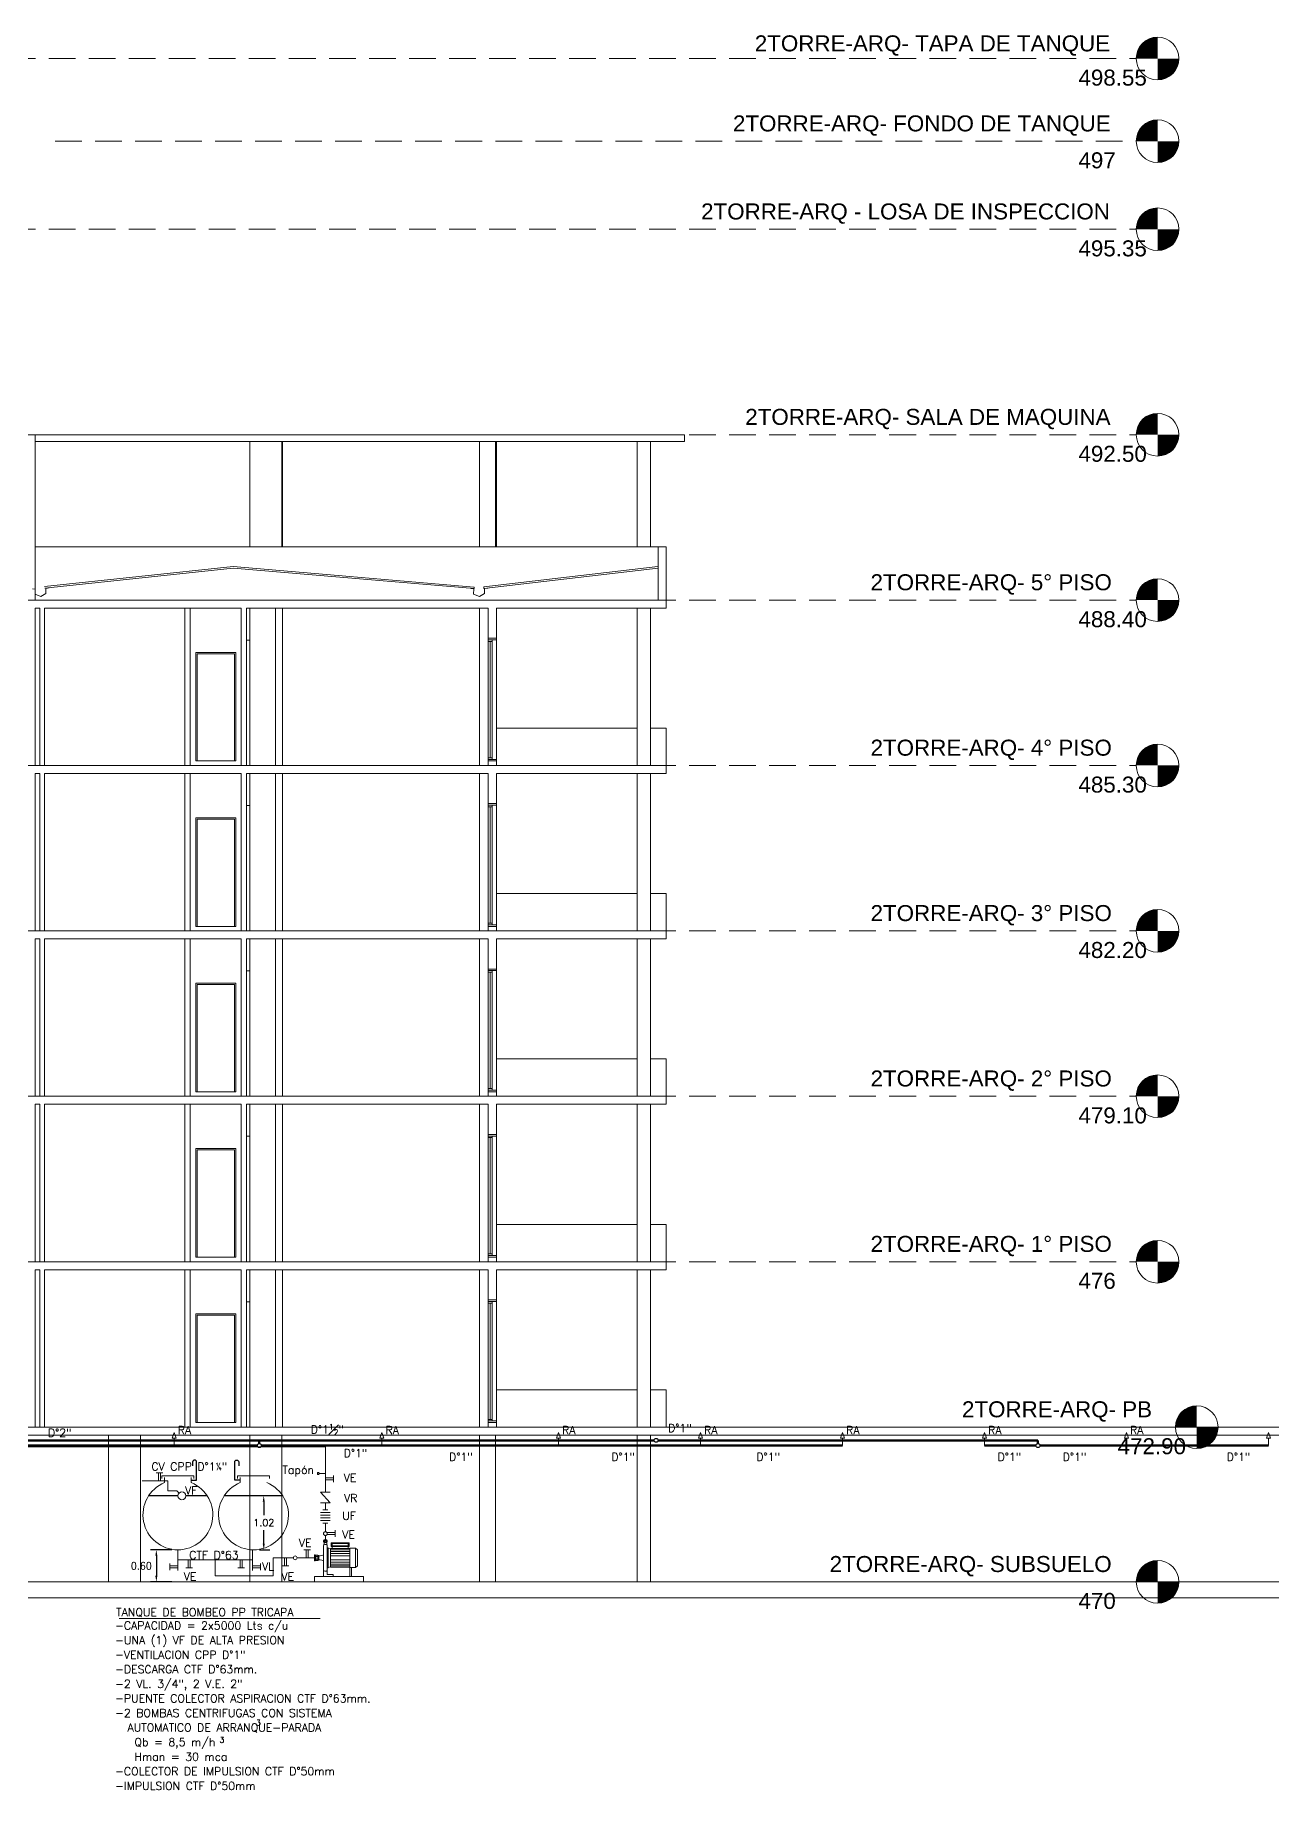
# Model space of a CAD drawing. Header units: millimetres. Extents: x 917 to 1168, y -421 to -23.
# Drawn here: x 1022.75 to 1045.93, y -56.55 to -23.66 of the extents above; entities that cross this region are included whole.
import ezdxf
from ezdxf.enums import TextEntityAlignment as Align

# ---------------------------------------------------------------- set-up
doc = ezdxf.new("R2010")
doc.units = ezdxf.units.MM
doc.header["$LTSCALE"] = 0.1
for name, pattern in [('ACAD_ISO02W100', [15, 12, -3]), ('CENTER', [2.25, 1, -0.1, 0.05, -0.1, 1]), ('CONTINUA', [0]), ('HIDDEN', [0.375, 0.25, -0.125])]:
    doc.linetypes.add(name, pattern=pattern)
doc.layers.get('0').update_dxf_attribs({"lineweight": 5})
for name, color, linetype, lineweight in [('00 - Est - Corte', 7, 'Continuous', 20), ('00-Agua Fria', 5, 'ACAD_ISO02W100', 20), ('00-Texto AF', 7, 'Continuous', 18), ('00_Incendio_Cañeria', 1, 'Continuous', 30), ('00_Incendio_Montantes', 1, 'Continuous', 30), ('00_Incendio_Textos', 7, 'Continuous', 13), ('Agua Fria Directa - Texto', 7, 'Continuous', 18), ('Cotas', 7, 'Continuous', 13), ('Incendio - Texto', 11, 'Continuous', 18), ('Tanque Agua', 160, 'Continuous', 25), ('Tanque Agua - Texto', 7, 'Continuous', 18), ('Texto Diámetros', 7, 'Continuous', 25), ('Ventilaciones - Agua', 70, 'Continuous', 30)]:
    doc.layers.add(name, color=color, linetype=linetype, lineweight=lineweight)
doc.styles.add('Arial', font='arial.ttf', dxfattribs={"height": 0.245883})
doc.styles.add('Cotas2', font='romans.shx')
doc.styles.add('Romans', font='romans.shx')
doc.styles.get("Standard").update_dxf_attribs({"font": 'arial.ttf'})
doc.dimstyles.new('Cotas--1-75', dxfattribs={"dimscale": 0.075, "dimtxt": 1.75, "dimasz": 1.5, "dimexe": 2, "dimexo": 5, "dimgap": 0.5, "dimtad": 0, "dimtih": 1, "dimtoh": 1, "dimzin": 0, "dimdsep": 46, "dimtxsty": 'Cotas2', "dimcen": 3, "dimdle": 2, "dimadec": 0, "dimazin": 0, "dimtfac": 1, "dimtofl": 0, "dimtmove": 2, "dimatfit": 3, "dimfxl": 2, "dimtolj": 1, "dimtzin": 0, "dimarcsym": 0})

# ---------------------------------------------------------------- blocks, each defined once
blk = doc.blocks.new('*D98')
at = {"layer": 'Cotas', "color": 0, "lineweight": -2, "transparency": 16777216}
for p, q in [((1027.039, -51.146), (1027.039, -51.4)), ((1027.039, -51.936), (1027.039, -51.682)), ((1026.958, -52.049), (1027.151, -52.049))]:
    blk.add_line(p, q, dxfattribs=at)
at = {"layer": 'Cotas', "color": 0, "lineweight": 5, "transparency": 16777216}
for points in [[(1027.02, -51.146), (1027.057, -51.146), (1027.039, -51.033)], [(1027.02, -51.936), (1027.057, -51.936), (1027.039, -52.049)]]:
    blk.add_solid(points, dxfattribs=at)
at = {"layer": 'Cotas', "color": 0, "transparency": 16777216, "insert": (1027.039, -51.541), "char_height": 0.1313, "attachment_point": 5, "style": 'Cotas2'}
blk.add_mtext('\\A1;1.02', dxfattribs=at)
blk = doc.blocks.new('*D99')
at = {"layer": 'Cotas', "color": 0, "lineweight": -2, "transparency": 16777216}
for p, q in [((1025.318, -52.049), (1024.914, -52.049)), ((1025.026, -52.161), (1025.026, -52.536)), ((1025.318, -52.649), (1024.914, -52.649))]:
    blk.add_line(p, q, dxfattribs=at)
at = {"layer": 'Cotas', "color": 0, "lineweight": 5, "transparency": 16777216}
for points in [[(1025.007, -52.161), (1025.045, -52.161), (1025.026, -52.049)], [(1025.007, -52.536), (1025.045, -52.536), (1025.026, -52.649)]]:
    blk.add_solid(points, dxfattribs=at)
at = {"layer": 'Cotas', "color": 0, "transparency": 16777216, "insert": (1024.745, -52.349), "char_height": 0.1313, "attachment_point": 5, "style": 'Cotas2'}
blk.add_mtext('\\A1;0.60', dxfattribs=at)
blk = doc.blocks.new('Level - M_Level Head - Circle-46083-Section 7')
h = blk.add_hatch(color=8)
edge = h.paths.add_edge_path(flags=0)
edge.add_line((86.725, 473.08), (86.325, 473.08))
edge.add_arc((86.725, 473.08), 0.4, 90, 180, ccw=False)
edge.add_line((86.725, 473.48), (86.725, 473.08))
h = blk.add_hatch(color=8)
edge = h.paths.add_edge_path(flags=0)
edge.add_line((86.725, 472.68), (86.725, 473.08))
edge.add_line((86.725, 473.08), (87.125, 473.08))
edge.add_arc((86.725, 473.08), 0.4, -90, 0, ccw=False)
at = {"color": 8}
blk.add_circle((86.725, 473.08), 0.4, dxfattribs=at)
blk = doc.blocks.new('Corte')
at = {"color": 8, "linetype": 'HIDDEN', "ltscale": 20}
for p, q in [((728.105, -97.082), (780.732, -97.082)), ((760.472, -98.632), (780.732, -98.632)), ((728.105, -100.282), (780.732, -100.282)), ((728.105, -104.132), (780.732, -104.132)), ((728.105, -107.232), (780.732, -107.232)), ((728.105, -110.332), (780.732, -110.332)), ((728.105, -113.432), (780.732, -113.432)), ((728.105, -116.532), (780.732, -116.532)), ((728.105, -119.632), (780.732, -119.632)), ((728.105, -125.632), (780.732, -125.632))]:
    blk.add_line(p, q, dxfattribs=at)
at = {"color": 8, "lineweight": 18}
for p, q in [((759.937, -104.132), (760.1, -104.132)), ((764.121, -104.132), (760.1, -104.132)), ((760.1, -107.232), (760.1, -104.132)), ((772.265, -104.132), (760.1, -104.132)), ((764.121, -104.132), (764.721, -104.132)), ((764.72, -104.132), (764.121, -104.132)), ((764.72, -104.132), (768.427, -104.132)), ((768.427, -104.132), (764.721, -104.132)), ((768.427, -104.132), (768.727, -104.132)), ((768.727, -104.132), (768.427, -104.132)), ((768.727, -104.132), (768.741, -104.132)), ((768.727, -104.132), (768.741, -104.132)), ((771.381, -104.132), (771.631, -104.132)), ((771.631, -104.132), (771.381, -104.132)), ((772.265, -104.262), (772.265, -104.132)), ((772.265, -104.262), (760.1, -104.262)), ((764.121, -106.232), (764.121, -104.262)), ((764.721, -106.232), (764.721, -104.262)), ((764.736, -104.262), (764.736, -106.232)), ((768.427, -106.232), (768.427, -104.262)), ((768.727, -106.232), (768.727, -104.262)), ((768.741, -104.262), (768.741, -106.232)), ((771.381, -106.232), (771.381, -104.262)), ((771.631, -106.232), (771.631, -104.262)), ((771.771, -106.232), (760.1, -106.232)), ((771.771, -106.232), (771.771, -107.232)), ((771.926, -106.232), (771.771, -106.232)), ((771.926, -107.232), (771.926, -106.232)), ((763.81, -106.602), (760.275, -106.976)), ((763.81, -106.632), (760.278, -107.006)), ((763.81, -106.602), (768.328, -106.987)), ((763.81, -106.632), (768.325, -107.017)), ((771.767, -106.602), (768.504, -106.986)), ((771.771, -106.632), (768.507, -107.015)), ((768.328, -106.987), (768.325, -107.017)), ((768.504, -106.986), (768.507, -107.015)), ((759.937, -107.232), (760.1, -107.232)), ((760.098, -110.332), (760.098, -107.382)), ((760.098, -107.382), (760.187, -107.382)), ((771.771, -107.232), (760.1, -107.232)), ((760.187, -107.382), (760.187, -110.332)), ((760.272, -110.332), (760.272, -107.382)), ((760.272, -107.382), (763.961, -107.382)), ((762.9, -110.332), (762.9, -107.382)), ((763, -107.382), (763, -110.332)), ((763.961, -107.382), (763.961, -110.332)), ((764.061, -110.332), (764.061, -107.382)), ((764.061, -107.382), (768.585, -107.382)), ((764.121, -110.332), (764.121, -107.382)), ((764.604, -110.332), (764.604, -107.382)), ((764.736, -107.382), (764.736, -110.332)), ((768.427, -110.332), (768.427, -107.382)), ((768.585, -107.382), (768.585, -107.947)), ((768.741, -107.947), (768.741, -107.382)), ((768.741, -107.382), (771.926, -107.382)), ((771.381, -110.332), (771.381, -107.382)), ((771.631, -110.332), (771.631, -107.382)), ((771.771, -107.232), (771.926, -107.232)), ((771.926, -107.382), (771.926, -107.232)), ((764.121, -107.982), (764.061, -107.982)), ((768.585, -107.947), (768.741, -107.947)), ((768.585, -107.947), (768.585, -107.977)), ((768.741, -107.947), (768.585, -107.947)), ((768.585, -107.977), (768.585, -108.007)), ((768.663, -107.977), (768.585, -107.977)), ((768.585, -107.977), (768.741, -107.977)), ((768.585, -108.007), (768.663, -108.007)), ((768.585, -110.187), (768.585, -108.007)), ((768.626, -108.007), (768.611, -108.007)), ((768.626, -110.187), (768.626, -108.007)), ((768.663, -108.007), (768.663, -107.977)), ((768.663, -110.187), (768.663, -108.007)), ((768.663, -110.187), (768.663, -108.007)), ((768.741, -107.977), (768.741, -107.947)), ((768.741, -110.217), (768.741, -107.977)), ((763.111, -110.247), (763.111, -108.212)), ((763.111, -108.212), (763.861, -108.212)), ((763.861, -108.212), (763.111, -108.212)), ((763.111, -108.212), (763.111, -110.247)), ((763.136, -110.247), (763.136, -108.237)), ((763.171, -108.237), (763.136, -108.237)), ((763.171, -108.237), (763.836, -108.237)), ((763.836, -108.237), (763.836, -110.247)), ((763.861, -108.212), (763.861, -110.247)), ((763.861, -110.247), (763.861, -108.212)), ((771.381, -109.632), (768.741, -109.632)), ((771.926, -109.632), (771.631, -109.632)), ((771.926, -110.332), (771.926, -109.632)), ((759.937, -110.332), (760.098, -110.332)), ((771.926, -110.332), (760.098, -110.332)), ((760.098, -113.432), (760.098, -110.482)), ((760.098, -110.482), (760.187, -110.482)), ((760.187, -110.482), (760.187, -113.432)), ((760.272, -113.432), (760.272, -110.482)), ((760.272, -110.482), (763.961, -110.482)), ((762.9, -113.432), (762.9, -110.482)), ((763, -110.482), (763, -113.432)), ((763.136, -110.247), (763.111, -110.247)), ((763.111, -110.247), (763.136, -110.247)), ((763.171, -110.247), (763.136, -110.247)), ((763.861, -110.247), (763.171, -110.247)), ((763.836, -110.247), (763.171, -110.247)), ((763.836, -110.247), (763.861, -110.247)), ((763.961, -110.482), (763.961, -113.432)), ((764.061, -113.432), (764.061, -110.482)), ((764.061, -110.482), (768.585, -110.482)), ((764.121, -113.432), (764.121, -110.482)), ((764.604, -113.432), (764.604, -110.482)), ((764.736, -110.482), (764.736, -113.432)), ((768.427, -113.432), (768.427, -110.482)), ((768.585, -110.187), (768.585, -110.217)), ((768.663, -110.187), (768.585, -110.187)), ((768.585, -110.217), (768.663, -110.217)), ((768.585, -110.217), (768.585, -110.247)), ((768.741, -110.217), (768.585, -110.217)), ((768.585, -110.247), (768.585, -110.332)), ((768.741, -110.247), (768.585, -110.247)), ((768.585, -110.247), (768.741, -110.247)), ((768.585, -110.482), (768.585, -111.047)), ((768.611, -110.187), (768.626, -110.187)), ((768.663, -110.217), (768.663, -110.187)), ((768.741, -110.247), (768.741, -110.217)), ((768.741, -110.332), (768.741, -110.247)), ((768.741, -111.047), (768.741, -110.482)), ((768.741, -110.482), (771.926, -110.482)), ((771.381, -113.432), (771.381, -110.482)), ((771.631, -113.432), (771.631, -110.482)), ((771.926, -110.482), (771.926, -110.332)), ((764.121, -111.082), (764.061, -111.082)), ((768.585, -111.047), (768.741, -111.047)), ((768.585, -111.047), (768.585, -111.077)), ((768.741, -111.047), (768.585, -111.047)), ((768.585, -111.077), (768.585, -111.107)), ((768.663, -111.077), (768.585, -111.077)), ((768.585, -111.077), (768.741, -111.077)), ((768.585, -111.107), (768.663, -111.107)), ((768.585, -113.287), (768.585, -111.107)), ((768.626, -111.107), (768.611, -111.107)), ((768.626, -113.287), (768.626, -111.107)), ((768.663, -111.107), (768.663, -111.077)), ((768.663, -113.287), (768.663, -111.107)), ((768.663, -113.287), (768.663, -111.107)), ((768.741, -111.077), (768.741, -111.047)), ((768.741, -113.317), (768.741, -111.077)), ((763.111, -113.347), (763.111, -111.312)), ((763.111, -111.312), (763.861, -111.312)), ((763.861, -111.312), (763.111, -111.312)), ((763.111, -111.312), (763.111, -113.347)), ((763.136, -113.347), (763.136, -111.337)), ((763.171, -111.337), (763.136, -111.337)), ((763.171, -111.337), (763.836, -111.337)), ((763.836, -111.337), (763.836, -113.347)), ((763.861, -111.312), (763.861, -113.347)), ((763.861, -113.347), (763.861, -111.312)), ((771.381, -112.732), (768.741, -112.732)), ((771.926, -112.732), (771.631, -112.732)), ((771.926, -113.432), (771.926, -112.732)), ((759.937, -113.432), (760.098, -113.432)), ((771.926, -113.432), (760.098, -113.432)), ((763.136, -113.347), (763.111, -113.347)), ((763.111, -113.347), (763.136, -113.347)), ((763.171, -113.347), (763.136, -113.347)), ((763.861, -113.347), (763.171, -113.347)), ((763.836, -113.347), (763.171, -113.347)), ((763.836, -113.347), (763.861, -113.347)), ((768.585, -113.287), (768.585, -113.317)), ((768.663, -113.287), (768.585, -113.287)), ((768.585, -113.317), (768.663, -113.317)), ((768.585, -113.317), (768.585, -113.347)), ((768.741, -113.317), (768.585, -113.317)), ((768.585, -113.347), (768.585, -113.432)), ((768.741, -113.347), (768.585, -113.347)), ((768.585, -113.347), (768.741, -113.347)), ((768.611, -113.287), (768.626, -113.287)), ((768.663, -113.317), (768.663, -113.287)), ((768.741, -113.347), (768.741, -113.317)), ((768.741, -113.432), (768.741, -113.347)), ((771.926, -113.582), (771.926, -113.432)), ((760.098, -116.532), (760.098, -113.582)), ((760.098, -113.582), (760.187, -113.582)), ((760.187, -113.582), (760.187, -116.532)), ((760.272, -116.532), (760.272, -113.582)), ((760.272, -113.582), (763.961, -113.582)), ((762.9, -116.532), (762.9, -113.582)), ((763, -113.582), (763, -116.532)), ((763.961, -113.582), (763.961, -116.532)), ((764.061, -116.532), (764.061, -113.582)), ((764.061, -113.582), (768.585, -113.582)), ((764.121, -116.532), (764.121, -113.582)), ((764.604, -116.532), (764.604, -113.582)), ((764.736, -113.582), (764.736, -116.532)), ((768.427, -116.532), (768.427, -113.582)), ((768.585, -113.582), (768.585, -114.147)), ((768.741, -114.147), (768.741, -113.582)), ((768.741, -113.582), (771.926, -113.582)), ((771.381, -116.532), (771.381, -113.582)), ((771.631, -116.532), (771.631, -113.582)), ((763.111, -116.447), (763.111, -114.412)), ((763.111, -114.412), (763.861, -114.412)), ((763.861, -114.412), (763.111, -114.412)), ((763.111, -114.412), (763.111, -116.447)), ((763.136, -116.447), (763.136, -114.437)), ((763.171, -114.437), (763.136, -114.437)), ((763.171, -114.437), (763.836, -114.437)), ((763.836, -114.437), (763.836, -116.447)), ((763.861, -114.412), (763.861, -116.447)), ((763.861, -116.447), (763.861, -114.412)), ((764.121, -114.182), (764.061, -114.182)), ((768.585, -114.147), (768.741, -114.147)), ((768.585, -114.147), (768.585, -114.177)), ((768.741, -114.147), (768.585, -114.147)), ((768.585, -114.177), (768.585, -114.207)), ((768.663, -114.177), (768.585, -114.177)), ((768.585, -114.177), (768.741, -114.177)), ((768.585, -114.207), (768.663, -114.207)), ((768.585, -116.387), (768.585, -114.207)), ((768.626, -114.207), (768.611, -114.207)), ((768.626, -116.387), (768.626, -114.207)), ((768.663, -114.207), (768.663, -114.177)), ((768.663, -116.387), (768.663, -114.207)), ((768.663, -116.387), (768.663, -114.207)), ((768.741, -114.177), (768.741, -114.147)), ((768.741, -116.417), (768.741, -114.177)), ((771.381, -115.832), (768.741, -115.832)), ((771.926, -115.832), (771.631, -115.832)), ((771.926, -116.532), (771.926, -115.832)), ((768.585, -116.387), (768.585, -116.417)), ((768.663, -116.387), (768.585, -116.387)), ((768.585, -116.417), (768.663, -116.417)), ((768.585, -116.417), (768.585, -116.447)), ((768.741, -116.417), (768.585, -116.417)), ((768.611, -116.387), (768.626, -116.387)), ((768.663, -116.417), (768.663, -116.387)), ((768.741, -116.447), (768.741, -116.417)), ((759.937, -116.532), (760.098, -116.532)), ((771.926, -116.532), (760.098, -116.532)), ((760.098, -119.632), (760.098, -116.682)), ((760.098, -116.682), (760.187, -116.682)), ((760.187, -116.682), (760.187, -119.632)), ((760.272, -119.632), (760.272, -116.682)), ((760.272, -116.682), (763.961, -116.682)), ((762.9, -119.632), (762.9, -116.682)), ((763, -116.682), (763, -119.632)), ((763.136, -116.447), (763.111, -116.447)), ((763.111, -116.447), (763.136, -116.447)), ((763.171, -116.447), (763.136, -116.447)), ((763.861, -116.447), (763.171, -116.447)), ((763.836, -116.447), (763.171, -116.447)), ((763.836, -116.447), (763.861, -116.447)), ((763.961, -116.682), (763.961, -119.632)), ((764.061, -119.632), (764.061, -116.682)), ((764.061, -116.682), (768.585, -116.682)), ((764.121, -119.632), (764.121, -116.682)), ((764.604, -119.632), (764.604, -116.682)), ((764.736, -116.682), (764.736, -119.632)), ((768.427, -119.632), (768.427, -116.682)), ((768.585, -116.447), (768.585, -116.532)), ((768.741, -116.447), (768.585, -116.447)), ((768.585, -116.447), (768.741, -116.447)), ((768.585, -116.682), (768.585, -117.247)), ((768.741, -116.532), (768.741, -116.447)), ((768.741, -117.247), (768.741, -116.682)), ((768.741, -116.682), (771.926, -116.682)), ((771.381, -119.632), (771.381, -116.682)), ((771.631, -119.632), (771.631, -116.682)), ((771.926, -116.682), (771.926, -116.532)), ((764.121, -117.282), (764.061, -117.282)), ((768.585, -117.247), (768.741, -117.247)), ((768.585, -117.247), (768.585, -117.277)), ((768.741, -117.247), (768.585, -117.247)), ((768.585, -117.277), (768.585, -117.307)), ((768.663, -117.277), (768.585, -117.277)), ((768.585, -117.277), (768.741, -117.277)), ((768.585, -117.307), (768.663, -117.307)), ((768.585, -119.487), (768.585, -117.307)), ((768.626, -117.307), (768.611, -117.307)), ((768.626, -119.487), (768.626, -117.307)), ((768.663, -117.307), (768.663, -117.277)), ((768.663, -119.487), (768.663, -117.307)), ((768.663, -119.487), (768.663, -117.307)), ((768.741, -117.277), (768.741, -117.247)), ((768.741, -119.517), (768.741, -117.277)), ((763.111, -119.547), (763.111, -117.512)), ((763.111, -117.512), (763.861, -117.512)), ((763.861, -117.512), (763.111, -117.512)), ((763.111, -117.512), (763.111, -119.547)), ((763.136, -119.547), (763.136, -117.537)), ((763.171, -117.537), (763.136, -117.537)), ((763.171, -117.537), (763.836, -117.537)), ((763.836, -117.537), (763.836, -119.547)), ((763.861, -117.512), (763.861, -119.547)), ((763.861, -119.547), (763.861, -117.512)), ((771.381, -118.932), (768.741, -118.932)), ((771.926, -118.932), (771.631, -118.932)), ((771.926, -119.632), (771.926, -118.932)), ((759.937, -119.632), (760.098, -119.632)), ((771.926, -119.632), (760.098, -119.632)), ((763.136, -119.547), (763.111, -119.547)), ((763.111, -119.547), (763.136, -119.547)), ((763.171, -119.547), (763.136, -119.547)), ((763.861, -119.547), (763.171, -119.547)), ((763.836, -119.547), (763.171, -119.547)), ((763.836, -119.547), (763.861, -119.547)), ((768.585, -119.487), (768.585, -119.517)), ((768.663, -119.487), (768.585, -119.487)), ((768.585, -119.517), (768.663, -119.517)), ((768.585, -119.517), (768.585, -119.547)), ((768.741, -119.517), (768.585, -119.517)), ((768.585, -119.547), (768.585, -119.632)), ((768.741, -119.547), (768.585, -119.547)), ((768.585, -119.547), (768.741, -119.547)), ((768.611, -119.487), (768.626, -119.487)), ((768.663, -119.517), (768.663, -119.487)), ((768.741, -119.547), (768.741, -119.517)), ((768.741, -119.632), (768.741, -119.547)), ((771.926, -119.782), (771.926, -119.632)), ((760.098, -122.732), (760.098, -119.782)), ((760.098, -119.782), (760.187, -119.782)), ((760.187, -119.782), (760.187, -122.732)), ((760.272, -122.732), (760.272, -119.782)), ((760.272, -119.782), (763.961, -119.782)), ((762.9, -122.732), (762.9, -119.782)), ((763, -119.782), (763, -122.732)), ((763.961, -119.782), (763.961, -122.732)), ((764.061, -122.732), (764.061, -119.782)), ((764.061, -119.782), (768.585, -119.782)), ((764.121, -122.732), (764.121, -119.782)), ((764.604, -122.732), (764.604, -119.782)), ((764.736, -119.782), (764.736, -122.732)), ((768.427, -122.732), (768.427, -119.782)), ((768.585, -119.782), (768.585, -120.347)), ((768.741, -120.347), (768.741, -119.782)), ((768.741, -119.782), (771.926, -119.782)), ((771.381, -122.732), (771.381, -119.782)), ((771.631, -122.732), (771.631, -119.782)), ((768.585, -120.347), (768.741, -120.347)), ((768.585, -120.347), (768.585, -120.377)), ((768.741, -120.347), (768.585, -120.347)), ((768.741, -120.377), (768.741, -120.347)), ((763.111, -122.647), (763.111, -120.612)), ((763.111, -120.612), (763.861, -120.612)), ((763.861, -120.612), (763.111, -120.612)), ((763.111, -120.612), (763.111, -122.647)), ((763.136, -122.647), (763.136, -120.637)), ((763.171, -120.637), (763.136, -120.637)), ((763.171, -120.637), (763.836, -120.637)), ((763.836, -120.637), (763.836, -122.647)), ((763.861, -120.612), (763.861, -122.647)), ((763.861, -122.647), (763.861, -120.612)), ((764.121, -120.382), (764.061, -120.382)), ((768.585, -120.377), (768.585, -120.407)), ((768.663, -120.377), (768.585, -120.377)), ((768.585, -120.377), (768.741, -120.377)), ((768.585, -120.407), (768.663, -120.407)), ((768.585, -122.587), (768.585, -120.407)), ((768.626, -120.407), (768.611, -120.407)), ((768.626, -122.587), (768.626, -120.407)), ((768.663, -120.407), (768.663, -120.377)), ((768.663, -122.587), (768.663, -120.407)), ((768.663, -122.587), (768.663, -120.407)), ((768.741, -122.617), (768.741, -120.377)), ((771.381, -122.032), (768.741, -122.032)), ((771.926, -122.032), (771.631, -122.032)), ((771.926, -122.732), (771.926, -122.032)), ((763.136, -122.647), (763.111, -122.647)), ((763.111, -122.647), (763.136, -122.647)), ((763.171, -122.647), (763.136, -122.647)), ((763.861, -122.647), (763.171, -122.647)), ((763.836, -122.647), (763.171, -122.647)), ((763.836, -122.647), (763.861, -122.647)), ((768.585, -122.587), (768.585, -122.617)), ((768.663, -122.587), (768.585, -122.587)), ((768.585, -122.617), (768.663, -122.617)), ((768.585, -122.617), (768.585, -122.647)), ((768.741, -122.617), (768.585, -122.617)), ((768.585, -122.647), (768.585, -122.732)), ((768.741, -122.647), (768.585, -122.647)), ((768.585, -122.647), (768.741, -122.647)), ((768.611, -122.587), (768.626, -122.587)), ((768.663, -122.617), (768.663, -122.587)), ((768.741, -122.647), (768.741, -122.617)), ((768.741, -122.732), (768.741, -122.647)), ((792.869, -122.732), (721.616, -122.732)), ((721.766, -122.882), (792.869, -122.882)), ((759.937, -122.732), (760.098, -122.732)), ((760.187, -122.732), (760.272, -122.732)), ((761.474, -125.632), (761.474, -122.882)), ((762.074, -125.632), (762.074, -122.882)), ((763.961, -122.732), (764.061, -122.732)), ((764.121, -125.632), (764.121, -122.882)), ((764.721, -125.632), (764.721, -122.882)), ((768.427, -125.632), (768.427, -122.882)), ((768.585, -122.732), (768.741, -122.732)), ((768.727, -125.632), (768.727, -122.882)), ((771.381, -125.632), (771.381, -122.882)), ((771.631, -125.632), (771.631, -122.882)), ((828.88, -125.632), (721.766, -125.632)), ((762.074, -125.632), (761.474, -125.632)), ((764.721, -125.632), (764.121, -125.632)), ((768.727, -125.632), (768.427, -125.632)), ((771.631, -125.632), (771.381, -125.632)), ((829.03, -125.932), (721.616, -125.932))]:
    blk.add_line(p, q, dxfattribs=at)
at = {"color": 8, "linetype": 'CENTER', "lineweight": 18}
blk.add_line((728.105, -122.732), (780.732, -122.732), dxfattribs=at)
at = {"color": 8, "lineweight": 18}
for points in [[(760.05, -107.024), (760.1, -107.025), (760.098, -107.124), (760.206, -107.163), (760.299, -107.111), (760.299, -107.014), (760.361, -107.004)], [(768.267, -107.013), (768.317, -107.018), (768.315, -107.124), (768.423, -107.163), (768.516, -107.111), (768.516, -107.017), (768.578, -107.01)]]:
    blk.add_lwpolyline(points, dxfattribs=at)
at = {"color": 8}
for p in [(694.407, -570.162), (694.407, -571.712), (694.407, -573.362), (694.407, -577.212), (694.407, -580.312), (694.407, -583.412), (694.407, -586.512), (694.407, -589.612), (694.407, -592.712)]:
    blk.add_blockref('Level - M_Level Head - Circle-46083-Section 7', p, dxfattribs=at)
at = {"color": 8, "lineweight": 18}
for p in [(695.14, -595.812), (694.407, -598.712)]:
    blk.add_blockref('Level - M_Level Head - Circle-46083-Section 7', p, dxfattribs=at)
at = {"color": 8, "char_height": 0.3, "attachment_point": 1, "style": 'Arial'}
for s, insert, width in [('2TORRE-ARQ- TAPA DE TANQUE', (773.584, -96.648), 8.19325), ('498.55', (779.649, -97.29), 0.86582), ('2TORRE-ARQ- FONDO DE TANQUE', (773.174, -98.148), 8.69029), ('497', (779.649, -98.84), 0.86582), ('2TORRE-ARQ - LOSA DE INSPECCION', (772.578, -99.798), 9.41181), ('495.35', (779.649, -100.49), 0.86582), ('2TORRE-ARQ- SALA DE MAQUINA', (773.405, -103.648), 8.4097), ('492.50', (779.649, -104.34), 0.86582), ('2TORRE-ARQ- 5° PISO', (775.753, -106.748), 5.56371), ('488.40', (779.649, -107.44), 0.86582), ('2TORRE-ARQ- 4° PISO', (775.753, -109.848), 5.56371), ('485.30', (779.649, -110.54), 0.86582), ('2TORRE-ARQ- 3° PISO', (775.753, -112.948), 5.56371), ('482.20', (779.649, -113.64), 0.86582), ('2TORRE-ARQ- 2° PISO', (775.753, -116.048), 5.56371), ('479.10', (779.649, -116.74), 0.86582), ('2TORRE-ARQ- 1° PISO', (775.753, -119.148), 5.56371)]:
    blk.add_mtext(s, dxfattribs=dict(at, insert=insert, width=width))
at = {"color": 8, "lineweight": 18, "char_height": 0.3, "attachment_point": 1, "style": 'Arial'}
for s, insert, width in [('476', (779.649, -119.84), 0.86582), ('2TORRE-ARQ- PB', (777.466, -122.248), 4.37721), ('472.90', (780.383, -122.94), 0.86582), ('2TORRE-ARQ- SUBSUELO', (774.986, -125.148), 6.49367), ('470', (779.649, -125.84), 0.86582)]:
    blk.add_mtext(s, dxfattribs=dict(at, insert=insert, width=width))
blk = doc.blocks.new('LLP')
at = {"layer": '00-Agua Fria', "color": 0, "linetype": 'Continuous', "lineweight": 20}
for p, q in [((-1, 2.4), (1, 2.4)), ((-0.3, 2.4), (-0.3, 0)), ((0.3, 2.4), (0.3, 0))]:
    blk.add_line(p, q, dxfattribs=at)
blk = doc.blocks.new('UF')
for points in [[(-0.09, 0.2), (0.09, 0.2)], [(-0.09, 0.15), (0.09, 0.15)], [(-0.09, 0.1), (0.09, 0.1)], [(-0.09, 0.05), (0.09, 0.05)], [(-0.045, 0.25), (0.045, 0.25)], [(-0.045, 0), (0.045, 0)]]:
    blk.add_lwpolyline(points)
blk = doc.blocks.new('bomba corte')
at = {"layer": '00-Agua Fria', "linetype": 'CONTINUA', "lineweight": 9}
for p, q in [((68.022, 199.698), (68.022, 199.723)), ((68.022, 199.723), (68.09, 199.723)), ((68.022, 199.698), (68.089, 199.698)), ((68.025, 199.637), (68.023, 199.632)), ((68.028, 199.648), (68.025, 199.637)), ((68.028, 199.735), (68.028, 199.732)), ((68.028, 199.735), (68.084, 199.735)), ((68.028, 199.732), (68.084, 199.732)), ((68.028, 199.69), (68.028, 199.687)), ((68.028, 199.69), (68.084, 199.69)), ((68.028, 199.687), (68.084, 199.687)), ((68.03, 199.667), (68.028, 199.648)), ((68.03, 199.732), (68.082, 199.732)), ((68.03, 199.723), (68.03, 199.732)), ((68.082, 199.723), (68.03, 199.723)), ((68.03, 199.69), (68.03, 199.698)), ((68.03, 199.698), (68.082, 199.698)), ((68.082, 199.69), (68.03, 199.69)), ((68.03, 199.687), (68.03, 199.667)), ((68.082, 199.687), (68.03, 199.687)), ((68.082, 199.687), (68.03, 199.687)), ((68.082, 199.687), (68.03, 199.687)), ((68.039, 199.723), (68.039, 199.698)), ((68.042, 199.732), (68.042, 199.735)), ((68.042, 199.687), (68.042, 199.69)), ((68.043, 199.732), (68.043, 199.723)), ((68.043, 199.698), (68.043, 199.69)), ((68.044, 199.647), (68.067, 199.647)), ((68.069, 199.732), (68.069, 199.723)), ((68.069, 199.698), (68.069, 199.69)), ((68.07, 199.732), (68.07, 199.735)), ((68.07, 199.687), (68.07, 199.69)), ((68.073, 199.723), (68.073, 199.698)), ((68.082, 199.732), (68.082, 199.723)), ((68.082, 199.698), (68.082, 199.69)), ((68.082, 199.687), (68.082, 199.667)), ((68.082, 199.667), (68.084, 199.648)), ((68.084, 199.735), (68.084, 199.732)), ((68.084, 199.69), (68.084, 199.687)), ((68.084, 199.648), (68.087, 199.637)), ((68.087, 199.637), (68.089, 199.632)), ((68.089, 199.698), (68.089, 199.723)), ((68.167, 199.678), (68.167, 199.612)), ((68.333, 199.678), (68.167, 199.678)), ((68.182, 199.623), (68.182, 199.667)), ((68.182, 199.667), (68.485, 199.667)), ((68.333, 199.678), (68.501, 199.678)), ((68.485, 199.623), (68.485, 199.667)), ((68.501, 199.612), (68.501, 199.678)), ((67.862, 199.437), (67.875, 199.437)), ((67.862, 199.357), (67.862, 199.437)), ((67.862, 199.417), (67.875, 199.417)), ((67.862, 199.377), (67.875, 199.377)), ((67.875, 199.357), (67.862, 199.357)), ((67.913, 199.448), (67.875, 199.448)), ((67.875, 199.346), (67.875, 199.448)), ((67.875, 199.437), (67.875, 199.357)), ((67.875, 199.422), (67.913, 199.422)), ((67.875, 199.371), (67.913, 199.371)), ((67.913, 199.346), (67.875, 199.346)), ((67.913, 199.346), (67.913, 199.448)), ((67.913, 199.357), (67.913, 199.437)), ((67.913, 199.437), (67.926, 199.437)), ((67.913, 199.417), (67.926, 199.417)), ((67.913, 199.377), (67.926, 199.377)), ((67.926, 199.357), (67.913, 199.357)), ((67.926, 199.439), (67.931, 199.439)), ((67.926, 199.354), (67.926, 199.439)), ((67.926, 199.437), (67.926, 199.357)), ((67.931, 199.418), (67.926, 199.418)), ((67.931, 199.376), (67.926, 199.376)), ((67.926, 199.354), (67.931, 199.354)), ((67.931, 199.354), (67.931, 199.439)), ((67.931, 199.437), (67.96, 199.437)), ((67.931, 199.437), (67.931, 199.357)), ((67.931, 199.437), (67.931, 199.357)), ((67.931, 199.437), (67.931, 199.357)), ((67.931, 199.357), (67.96, 199.357)), ((67.96, 199.437), (67.99, 199.44)), ((67.96, 199.357), (67.99, 199.354)), ((67.99, 199.44), (68.006, 199.444)), ((67.99, 199.354), (68.006, 199.349)), ((68.006, 199.444), (68.013, 199.45)), ((68.006, 199.349), (68.013, 199.344)), ((68.013, 199.45), (68.022, 199.457)), ((68.013, 199.344), (68.022, 199.336)), ((68.022, 199.624), (68.022, 199.376)), ((68.022, 199.376), (68.022, 199.169)), ((68.09, 199.624), (68.09, 199.376)), ((68.09, 199.582), (68.106, 199.582)), ((68.09, 199.582), (68.106, 199.582)), ((68.09, 199.376), (68.09, 199.169)), ((68.106, 199.582), (68.106, 199.397)), ((68.106, 199.578), (68.151, 199.565)), ((68.106, 199.212), (68.106, 199.397)), ((68.151, 199.571), (68.151, 199.222)), ((68.515, 199.571), (68.151, 199.571)), ((68.515, 199.549), (68.151, 199.549)), ((68.515, 199.515), (68.151, 199.515)), ((68.515, 199.481), (68.151, 199.481)), ((68.515, 199.435), (68.151, 199.435)), ((68.515, 199.358), (68.151, 199.358)), ((68.515, 199.313), (68.151, 199.313)), ((68.501, 199.623), (68.167, 199.623)), ((68.167, 199.612), (68.501, 199.612)), ((68.182, 199.571), (68.182, 199.612)), ((68.485, 199.571), (68.485, 199.612)), ((68.515, 199.579), (68.618, 199.579)), ((68.515, 199.579), (68.515, 199.215)), ((68.618, 199.579), (68.618, 199.215)), ((68.618, 199.579), (68.659, 199.547)), ((68.659, 199.547), (68.659, 199.247)), ((68.044, 199.146), (68.067, 199.146)), ((68.09, 199.212), (68.106, 199.212)), ((68.106, 199.216), (68.151, 199.228)), ((68.515, 199.278), (68.151, 199.278)), ((68.515, 199.244), (68.151, 199.244)), ((68.515, 199.223), (68.151, 199.223)), ((68.515, 199.215), (68.618, 199.215)), ((68.618, 199.215), (68.659, 199.247))]:
    blk.add_line(p, q, dxfattribs=at)
blk.add_lwpolyline([(67.862, 199.342), (67.853, 199.342), (67.853, 199.452), (67.862, 199.452)], close=True, dxfattribs=at)
at = {"layer": '00-Agua Fria', "linetype": 'CONTINUA', "lineweight": 9, "extrusion": (0, 0, -1)}
for centre, start_param, end_param in [((68.044, 199.624), 0.785398, 2.356194), ((68.067, 199.624), 2.356194, 3.926991)]:
    blk.add_ellipse(centre, major_axis=(-0.0161, -0.0161), ratio=1, start_param=start_param, end_param=end_param, dxfattribs=at)
at = {"layer": '00-Agua Fria', "linetype": 'CONTINUA', "lineweight": 9}
for centre, start_param, end_param in [((68.044, 199.169), 0.785398, 2.356194), ((68.067, 199.169), 2.356194, 3.926991)]:
    blk.add_ellipse(centre, major_axis=(-0.0161, 0.0161), ratio=1, start_param=start_param, end_param=end_param, dxfattribs=at)
blk = doc.blocks.new('*D91')
at = {"layer": 'Cotas', "color": 0, "lineweight": -2, "transparency": 16777216}
for p, q in [((1027.039, -51.146), (1027.039, -51.4)), ((1027.039, -51.936), (1027.039, -51.682)), ((1026.958, -52.049), (1027.151, -52.049))]:
    blk.add_line(p, q, dxfattribs=at)
at = {"layer": 'Cotas', "color": 0, "lineweight": 5, "transparency": 16777216}
for points in [[(1027.02, -51.146), (1027.057, -51.146), (1027.039, -51.033)], [(1027.02, -51.936), (1027.057, -51.936), (1027.039, -52.049)]]:
    blk.add_solid(points, dxfattribs=at)
at = {"layer": 'Cotas', "color": 0, "transparency": 16777216, "insert": (1027.039, -51.541), "char_height": 0.1313, "attachment_point": 5, "style": 'Cotas2'}
blk.add_mtext('\\A1;1.02', dxfattribs=at)
blk = doc.blocks.new('*D113')
at = {"layer": 'Cotas', "color": 0, "lineweight": -2, "transparency": 16777216}
for p, q in [((1025.318, -52.049), (1024.914, -52.049)), ((1025.026, -52.161), (1025.026, -52.536)), ((1025.318, -52.649), (1024.914, -52.649))]:
    blk.add_line(p, q, dxfattribs=at)
at = {"layer": 'Cotas', "color": 0, "lineweight": 5, "transparency": 16777216}
for points in [[(1025.007, -52.161), (1025.045, -52.161), (1025.026, -52.049)], [(1025.007, -52.536), (1025.045, -52.536), (1025.026, -52.649)]]:
    blk.add_solid(points, dxfattribs=at)
at = {"layer": 'Cotas', "color": 0, "transparency": 16777216, "insert": (1024.745, -52.349), "char_height": 0.1313, "attachment_point": 5, "style": 'Cotas2'}
blk.add_mtext('\\A1;0.60', dxfattribs=at)

msp = doc.modelspace()

# ---------------------------------------------------------------- linework, layer by layer
at = {"layer": '00 - Est - Corte', "color": 8}
msp.add_lwpolyline([(1027.987, -52.649), (1028.906, -52.649), (1028.906, -52.549), (1027.987, -52.549)], close=True, dxfattribs=at)
msp.add_lwpolyline([(1027.987, -52.649), (1028.906, -52.649), (1028.906, -52.549), (1027.987, -52.549)], close=True, dxfattribs=at)
at = {"layer": '00-Agua Fria'}
for p, q in [((1028.045, -50.597), (1028.045, -50.639)), ((1028.079, -50.597), (1028.045, -50.597)), ((1028.079, -50.639), (1028.045, -50.639)), ((1028.194, -50.618), (1028.062, -50.618)), ((1028.653, -52.381), (1028.653, -52.549)), ((1028.683, -52.381), (1028.683, -52.549))]:
    msp.add_line(p, q, dxfattribs=at)
at = {"layer": '00-Agua Fria', "linetype": 'Continuous', "lineweight": 20}
msp.add_line((1026.829, -52.239), (1025.43, -52.239), dxfattribs=at)
at = {"layer": '00-Agua Fria', "linetype": 'Continuous', "lineweight": 15}
for p, q in [((1028.16, -52.426), (1028.16, -52.549)), ((1028.228, -52.426), (1028.228, -52.513)), ((1028.228, -52.513), (1028.338, -52.513)), ((1028.338, -52.513), (1028.338, -52.549))]:
    msp.add_line(p, q, dxfattribs=at)
at = {"layer": '00-Agua Fria', "linetype": 'Continuous'}
for points in [[(1028.194, -50.97), (1028.194, -50.121), (1006.198, -50.121), (1006.198, -30.436), (1020.579, -30.436), (1020.579, -24.086), (1020.432, -24.086), (1020.432, -24.296)], [(1027.664, -52.199), (1027.991, -52.199)]]:
    msp.add_lwpolyline(points, dxfattribs=at)
at = {"layer": '00-Agua Fria', "linetype": 'CONTINUA', "lineweight": 20}
for points in [[(1025.24, -50.759), (1024.763, -50.759)], [(1025.24, -50.941), (1025.24, -50.759)]]:
    msp.add_lwpolyline(points, dxfattribs=at)
at = {"layer": '00-Agua Fria'}
for points in [[(1028.284, -50.97), (1028.104, -50.97), (1028.284, -51.17), (1028.104, -51.17)], [(1028.194, -51.861), (1028.194, -51.78)]]:
    msp.add_lwpolyline(points, dxfattribs=at)
at = {"layer": '00-Agua Fria', "linetype": 'Continuous', "lineweight": 20}
for points in [[(1028.194, -51.298), (1028.194, -51.17)], [(1028.194, -51.71), (1028.194, -51.548)], [(1025.43, -52.049), (1025.43, -52.439)], [(1026.13, -52.239), (1026.13, -52.539), (1027.214, -52.539), (1027.214, -52.199)], [(1026.829, -52.049), (1026.829, -52.439)], [(1027.214, -52.199), (1027.594, -52.199)]]:
    msp.add_lwpolyline(points, dxfattribs=at)
at = {"layer": '00-Agua Fria'}
msp.add_circle((1028.194, -51.745), 0.035, dxfattribs=at)
at = {"layer": '00-Agua Fria', "linetype": 'Continuous', "lineweight": 15}
msp.add_circle((1027.629, -52.199), 0.035, dxfattribs=at)
at = {"layer": '00-Texto AF'}
msp.add_line((1024.327, -53.335), (1028.098, -53.335), dxfattribs=at)
at = {"layer": '00_Incendio_Cañeria', "lineweight": 20}
for p, q in [((1025.36, -49.847), (1025.323, -49.959)), ((1025.323, -49.959), (1025.396, -49.959)), ((1025.36, -49.847), (1025.396, -49.959)), ((1025.36, -50.094), (1025.36, -49.959)), ((1029.252, -49.847), (1029.216, -49.959)), ((1029.216, -49.959), (1029.289, -49.959)), ((1029.252, -49.847), (1029.289, -49.959)), ((1029.252, -50.094), (1029.252, -49.959)), ((1032.561, -49.847), (1032.524, -49.959)), ((1032.524, -49.959), (1032.598, -49.959)), ((1032.561, -49.847), (1032.598, -49.959)), ((1032.561, -50.094), (1032.561, -49.959)), ((1035.222, -49.847), (1035.185, -49.959)), ((1035.185, -49.959), (1035.259, -49.959)), ((1035.222, -49.847), (1035.259, -49.959)), ((1035.222, -50.094), (1035.222, -49.959)), ((1037.885, -49.847), (1037.848, -49.959)), ((1037.848, -49.959), (1037.921, -49.959)), ((1037.885, -49.847), (1037.921, -49.959)), ((1037.885, -50.094), (1037.885, -49.959)), ((1040.545, -49.847), (1040.509, -49.959)), ((1040.509, -49.959), (1040.582, -49.959)), ((1040.545, -49.847), (1040.582, -49.959)), ((1040.545, -50.094), (1040.545, -49.959)), ((1043.205, -49.847), (1043.168, -49.959)), ((1043.168, -49.959), (1043.241, -49.959)), ((1043.205, -49.847), (1043.241, -49.959)), ((1043.205, -50.094), (1043.205, -49.959)), ((1045.866, -49.847), (1045.829, -49.959)), ((1045.829, -49.959), (1045.902, -49.959)), ((1045.866, -49.847), (1045.902, -49.959)), ((1045.866, -50.094), (1045.866, -49.959))]:
    msp.add_line(p, q, dxfattribs=at)
at = {"layer": '00_Incendio_Cañeria', "lineweight": 50}
for points in [[(1013.992, -50.094), (1026.919, -50.094)], [(1015.804, -49.997), (1034.355, -49.997)], [(1026.956, -49.997), (1026.956, -50.057)], [(1026.993, -50.094), (1037.885, -50.094)], [(1034.429, -49.997), (1041.547, -49.997)], [(1040.545, -50.094), (1041.51, -50.094)], [(1041.547, -49.997), (1041.547, -50.057)], [(1041.584, -50.094), (1045.866, -50.094)]]:
    msp.add_lwpolyline(points, dxfattribs=at)
at = {"layer": '00_Incendio_Montantes', "lineweight": 25}
for centre in [(1034.392, -49.997), (1026.956, -50.094), (1041.547, -50.094)]:
    msp.add_circle(centre, 0.037, dxfattribs=at)
at = {"layer": 'Tanque Agua', "color": 5, "linetype": 'CONTINUA', "lineweight": 20}
for p, q in [((1025.181, -50.696), (1025.181, -50.788)), ((1025.452, -50.984), (1025.409, -50.941)), ((1025.679, -50.696), (1025.679, -50.788)), ((1026.597, -50.696), (1026.597, -50.788))]:
    msp.add_line(p, q, dxfattribs=at)
for points in [[(1025.73, -50.712), (1025.73, -50.662), (1025.13, -50.662), (1025.13, -50.712)], [(1025.409, -50.941), (1025.24, -50.941)], [(1027.146, -50.712), (1027.146, -50.662), (1026.546, -50.662), (1026.546, -50.712)]]:
    msp.add_lwpolyline(points, dxfattribs=at)
at = {"layer": 'Tanque Agua', "color": 4}
for points in [[(1024.884, -51.033), (1025.43, -51.033)], [(1025.58, -51.033), (1025.977, -51.033)], [(1026.299, -51.033), (1027.392, -51.033)]]:
    msp.add_lwpolyline(points, dxfattribs=at)
at = {"layer": 'Tanque Agua', "color": 5, "linetype": 'CONTINUA', "lineweight": 20}
msp.add_circle((1025.505, -51.037), 0.075, dxfattribs=at)
for centre in [(1025.43, -51.394), (1026.846, -51.394)]:
    msp.add_arc(centre, 0.655, 112.3469, 67.6531, dxfattribs=at)
at = {"layer": 'Ventilaciones - Agua'}
for points in [[(1025.679, -50.742), (1025.781, -50.742), (1025.781, -50.405, 1), (1025.706, -50.405), (1025.706, -50.475)], [(1026.597, -50.742), (1026.495, -50.742), (1026.495, -50.405, -1), (1026.57, -50.405), (1026.57, -50.475)]]:
    msp.add_lwpolyline(points, format="xyb", dxfattribs=at)

# ---------------------------------------------------------------- block references
at = {"linetype": 'CONTINUA', "lineweight": 13}
msp.add_blockref('Corte', (262.657, 72.983), dxfattribs=at)
at = {"layer": '00-Agua Fria', "linetype": 'CONTINUA', "lineweight": 25, "xscale": -0.0625, "yscale": 0.0625, "zscale": 0.0625}
msp.add_blockref('LLP', (1025.084, -50.759), dxfattribs=at)
at = {"layer": '00-Agua Fria', "yscale": 0.0625, "zscale": 0.0625}
for p, xscale, rotation in [((1028.194, -50.72), 0.0625, 270), ((1028.225, -51.745), 0.0625, 270), ((1025.644, -52.239), -0.0625, 180), ((1026.615, -52.239), 0.0625, 180), ((1027.449, -52.199), 0.0625, 180), ((1025.43, -52.366), -0.0625, 90), ((1026.829, -52.366), 0.0625, 270)]:
    msp.add_blockref('LLP', p, dxfattribs=dict(at, xscale=xscale, rotation=rotation))
at = {"layer": '00-Agua Fria', "xscale": -1}
msp.add_blockref('UF', (1028.194, -51.548), dxfattribs=at)
at = {"layer": '00-Agua Fria'}
msp.add_blockref('bomba corte', (960.138, -251.596), dxfattribs=at)
at = {"layer": '00-Agua Fria', "xscale": 0.0625, "yscale": 0.0625, "zscale": 0.0625}
msp.add_blockref('LLP', (1027.854, -52.199), dxfattribs=at)

# ---------------------------------------------------------------- texts
at = {"layer": '00-Texto AF', "style": 'Romans'}
for s, height, p in [('TANQUE DE BOMBEO PP TRICAPA', 0.15, (1024.273, -53.293)), ('-CAPACIDAD = 2x5000 Lts c/u', 0.15, (1024.251, -53.543)), ('-UNA (1) VF DE ALTA PRESION', 0.15, (1024.251, -53.817)), ('-VENTILACION CPP D°1"', 0.15, (1024.251, -54.09)), ('-DESCARGA CTF D°63mm.', 0.15, (1024.251, -54.363)), ('-2 VL. 3/4", 2 V.E. 2"', 0.15, (1024.251, -54.636)), ('-PUENTE COLECTOR ASPIRACION CTF D°63mm.', 0.15, (1024.251, -54.909)), ('-2 BOMBAS CENTRIFUGAS CON SISTEMA', 0.15, (1024.251, -55.183)), ('3', 0.105, (1026.893, -55.343)), ('  AUTOMATICO DE ARRANQUE-PARADA', 0.15, (1024.28, -55.456)), ('   Qb = 8,5 m/h', 0.15, (1024.28, -55.728)), ('3', 0.105, (1026.211, -55.664)), ('   Hman = 30 mca', 0.15, (1024.28, -56.002)), ('-COLECTOR DE IMPULSION CTF D°50mm ', 0.15, (1024.251, -56.274)), ('-IMPULSION CTF D°50mm ', 0.15, (1024.251, -56.549))]:
    msp.add_text(s, height=height, dxfattribs=at).set_placement(p)
at = {"layer": '00_Incendio_Textos', "lineweight": 18, "char_height": 0.15, "attachment_point": 3}
for s, width, insert in [('\\A1;{\\Fromans|c0;D°2"}', 0.9745, (1023.438, -49.779)), ('\\A1;{\\Fromans|c0;D°1\\H0.7x;\\S1#2;\\H1.42857x;"}', 1.33303, (1028.543, -49.691)), ('\\A1;{\\Fromans|c0;D°1\\H1x;"}', 1.33303, (1035.061, -49.691)), ('\\A1;{\\Fromans|c0;D°1"}', 0.9745, (1028.98, -50.161)), ('\\A1;{\\Fromans|c0;D°1"}', 0.9745, (1030.956, -50.232)), ('\\A1;{\\Fromans|c0;D°1"}', 0.9745, (1033.996, -50.232)), ('\\A1;{\\Fromans|c0;D°1"}', 0.9745, (1036.714, -50.232)), ('\\A1;{\\Fromans|c0;D°1"}', 0.9745, (1041.234, -50.232)), ('\\A1;{\\Fromans|c0;D°1"}', 0.9745, (1042.455, -50.232)), ('\\A1;{\\Fromans|c0;D°1"}', 0.9745, (1045.527, -50.232))]:
    msp.add_mtext_dynamic_manual_height_columns(s, width=width, gutter_width=12.5, heights=[0], dxfattribs=dict(at, insert=insert))
at = {"layer": 'Agua Fria Directa - Texto', "style": 'Romans'}
msp.add_text('VF', height=0.15, rotation=0, dxfattribs=at).set_placement((1025.68, -50.937), align=Align.MIDDLE_CENTER)
at = {"layer": 'Incendio - Texto', "color": 7, "style": 'Romans'}
for p in [(1025.553, -49.806), (1029.446, -49.806), (1032.755, -49.806), (1035.416, -49.806), (1038.078, -49.806), (1040.739, -49.806), (1043.398, -49.806)]:
    msp.add_text('RA', height=0.15, dxfattribs=at).set_placement(p, align=Align.MIDDLE_CENTER)
at = {"layer": 'Tanque Agua - Texto', "style": 'Romans'}
for s, p in [('CV CPP D°1¼"', (1025.644, -50.488)), ('Tapón', (1027.685, -50.551)), ('VE', (1028.656, -50.697)), ('VR', (1028.668, -51.079)), ('UF', (1028.639, -51.41)), ('VE', (1027.816, -51.916)), ('VE', (1028.628, -51.764)), ('VL', (1027.119, -52.363)), ('VE', (1025.658, -52.55)), ('VE', (1027.489, -52.55))]:
    msp.add_text(s, height=0.15, dxfattribs=at).set_placement(p, align=Align.MIDDLE_CENTER)
at = {"layer": 'Texto Diámetros', "style": 'Romans'}
msp.add_text('CTF D°63', height=0.15, dxfattribs=at).set_placement((1026.105, -52.267), align=Align.BOTTOM_CENTER)

# ---------------------------------------------------------------- dimensions: what is measured, and where the dimension line sits
at = {"layer": 'Cotas'}
for base, p1, p2, picture, middle in [((1027.039, -51.033), (1026.846, -52.049), (1027.039, -51.033), '*D98', (1027.039, -51.541)), ((1027.039, -51.033), (1026.846, -52.049), (1027.039, -51.033), '*D91', (1027.039, -51.541)), ((1025.026, -52.649), (1025.43, -52.049), (1025.43, -52.649), '*D99', (1024.745, -52.349)), ((1025.026, -52.649), (1025.43, -52.049), (1025.43, -52.649), '*D113', (1024.745, -52.349))]:
    dim = msp.add_linear_dim(base=base, p1=p1, p2=p2, angle=90, dimstyle='Cotas--1-75', override={"dimexe": 1.5, "dimexo": 1.5, "dimgap": 1, "dimdle": 0.15}, dxfattribs=at)
    dim.commit()
    dim.dimension.update_dxf_attribs({"geometry": picture, "text_midpoint": middle})

doc.saveas('drawing.dxf')
